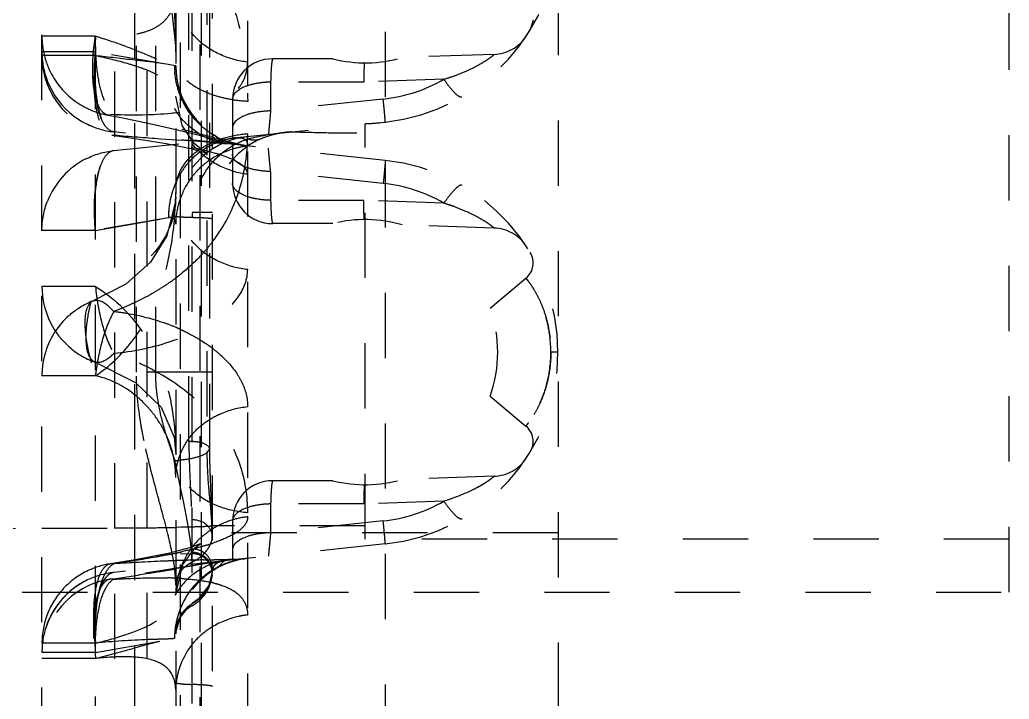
# Model space of a CAD drawing. Header units: millimetres. Extents: x 309 to 11345, y -1340 to 1318.
# Drawn here: x 1460.11 to 1484.87, y -493.3 to -476.29 of the extents above; entities that cross this region are included whole.
import ezdxf

# ---------------------------------------------------------------- set-up
doc = ezdxf.new("R2010")
doc.units = ezdxf.units.MM
doc.header["$LTSCALE"] = 16.335
doc.linetypes.add('HIDDEN', pattern=[0.2, 0.1, -0.1])
doc.layers.add('DEFAULT_2', color=8, linetype='HIDDEN')

msp = doc.modelspace()

# ---------------------------------------------------------------- linework, layer by layer
at = {"layer": 'DEFAULT_2', "color": 8, "linetype": 'HIDDEN'}
for p, q in [((1462.493, -600.102), (1462.493, -312.814)), ((1464.934, -597.141), (1464.934, -315.775)), ((1464.424, -594.681), (1464.424, -318.235)), ((1464.015, -318.935), (1464.015, -593.981)), ((1462.006, -586.34), (1462.006, -324.903)), ((1464.654, -325.271), (1464.654, -587.645)), ((1460.667, -586.117), (1460.667, -326.799)), ((1464.134, -586.306), (1464.134, -326.634)), ((1464.617, -326.634), (1464.617, -586.282)), ((1484.873, -490.618), (1484.873, -422.298)), ((1464.796, -425.781), (1464.796, -487.135)), ((1464.345, -486.847), (1464.345, -426.069)), ((1464.865, -487.038), (1464.865, -425.878)), ((1463.03, -485.115), (1463.03, -427.801)), ((1463.515, -485.115), (1463.515, -427.801)), ((1473.582, -459.212), (1473.582, -540.92)), ((1469.26, -460.258), (1469.26, -545.72)), ((1465.816, -500.822), (1465.816, -467.087)), ((1462.993, -581.794), (1462.993, -471.038)), ((1463.29, -471.038), (1463.29, -581.794)), ((1472.959, -476.304), (1472.887, -476.549)), ((1462.006, -476.703), (1460.667, -476.703)), ((1462.006, -477.098), (1460.667, -477.098)), ((1464.015, -477.45), (1462.006, -477.098)), ((1462.006, -477.187), (1460.667, -477.187)), ((1467.945, -477.272), (1466.443, -477.272)), ((1471.982, -477.159), (1469.685, -477.239)), ((1466.39, -477.853), (1466.39, -478.575)), ((1468.72, -477.853), (1466.39, -477.853)), ((1470.726, -477.783), (1468.72, -477.853)), ((1465.437, -478.277), (1465.437, -479.29)), ((1469.207, -478.279), (1466.39, -478.575)), ((1462.327, -478.683), (1462.326, -478.683)), ((1462.326, -478.683), (1462.689, -478.75)), ((1462.468, -478.664), (1462.327, -478.683)), ((1462.689, -478.75), (1463.433, -478.904)), ((1462.468, -479.568), (1469.26, -478.854)), ((1463.433, -478.904), (1464.058, -479.05)), ((1464.058, -479.05), (1464.567, -479.177)), ((1468.755, -489.29), (1468.755, -478.907)), ((1462.418, -479.181), (1462.468, -479.182)), ((1462.418, -479.181), (1462.418, -479.181)), ((1469.26, -479.812), (1462.468, -479.098)), ((1463.643, -479.27), (1464.039, -479.298)), ((1464.039, -479.298), (1464.16, -479.306)), ((1464.567, -479.177), (1464.968, -479.279)), ((1465.661, -479.233), (1465.725, -479.228)), ((1465.179, -479.376), (1465.18, -479.376)), ((1465.179, -479.376), (1465.192, -479.384)), ((1465.179, -479.376), (1465.179, -479.376)), ((1465.437, -479.41), (1465.437, -480.389)), ((1465.571, -479.417), (1465.76, -479.444)), ((1465.765, -479.445), (1465.759, -479.444)), ((1466.39, -480.092), (1466.39, -480.813)), ((1469.207, -480.388), (1466.39, -480.092)), ((1464.015, -480.523), (1463.998, -480.871)), ((1468.72, -480.813), (1466.39, -480.813)), ((1470.726, -480.883), (1468.72, -480.813)), ((1462.006, -481.568), (1464.015, -481.216)), ((1463.833, -481.248), (1462.006, -481.568)), ((1462.006, -481.568), (1460.667, -481.568)), ((1467.945, -481.394), (1466.443, -481.394)), ((1471.982, -481.507), (1469.685, -481.427)), ((1463.385, -482.358), (1462.763, -482.907)), ((1471.886, -483.512), (1472.78, -482.762)), ((1462.006, -482.971), (1460.667, -482.971)), ((1462.763, -482.907), (1461.946, -483.331)), ((1461.946, -483.331), (1461.946, -483.331)), ((1473.582, -484.612), (1473.402, -484.612)), ((1461.998, -484.864), (1463.008, -485.372)), ((1461.999, -484.864), (1461.998, -484.864)), ((1462.006, -485.204), (1460.667, -485.204)), ((1464.934, -485.115), (1463.03, -485.115)), ((1471.886, -485.712), (1472.78, -486.462)), ((1463.973, -486.738), (1464.015, -487.171)), ((1464.796, -487.135), (1464.865, -487.039)), ((1464.865, -487.039), (1464.865, -487.038)), ((1471.982, -487.717), (1469.685, -487.797)), ((1467.945, -487.83), (1466.443, -487.83)), ((1466.39, -488.411), (1466.39, -489.132)), ((1468.72, -488.411), (1466.39, -488.411)), ((1470.726, -488.341), (1468.72, -488.411)), ((1464.15, -488.996), (1464.041, -488.998)), ((1464.244, -488.994), (1464.15, -488.996)), ((1468.755, -488.958), (1464.934, -488.958)), ((1465.437, -488.835), (1465.437, -489.814)), ((1469.207, -488.836), (1466.39, -489.132)), ((1445.302, -489.071), (1460.667, -489.019)), ((1460.667, -489.019), (1462.493, -489.013)), ((1473.582, -489.137), (1464.015, -489.137)), ((1464.923, -489.28), (1464.929, -489.22)), ((1469.26, -489.412), (1462.468, -490.126)), ((1464.631, -489.409), (1464.392, -489.501)), ((1464.617, -489.418), (1464.631, -489.409)), ((1484.873, -489.29), (1468.755, -489.29)), ((1464.392, -489.501), (1463.827, -489.651)), ((1464.408, -489.658), (1464.134, -489.667)), ((1464.874, -489.883), (1462.38, -490.291)), ((1462.395, -489.907), (1462.394, -489.907)), ((1462.468, -489.911), (1462.395, -489.907)), ((1464.291, -489.984), (1464.165, -490.007)), ((1464.707, -489.812), (1464.768, -489.81)), ((1464.768, -489.81), (1464.966, -489.806)), ((1465.251, -489.834), (1464.874, -489.883)), ((1465.192, -489.84), (1465.184, -489.846)), ((1465.297, -489.828), (1465.249, -489.834)), ((1464.165, -490.007), (1464.044, -490.028)), ((1464.929, -490.13), (1464.928, -490.134)), ((1464.931, -490.109), (1464.934, -490.031)), ((1462.388, -490.289), (1462.388, -490.29)), ((1462.468, -490.294), (1462.388, -490.289)), ((1437.303, -490.618), (1484.873, -490.618)), ((1464.424, -490.901), (1464.151, -491.154)), ((1464.579, -490.793), (1464.424, -490.901)), ((1464.424, -490.901), (1464.424, -490.915)), ((1464.151, -491.154), (1464.015, -491.601)), ((1462.006, -491.898), (1460.667, -491.898)), ((1462.006, -492.126), (1464.015, -491.774)), ((1462.006, -492.126), (1460.667, -492.126)), ((1462.006, -492.279), (1460.667, -492.279))]:
    msp.add_line(p, q, dxfattribs=at)
for points in [[(1463.883, -475.788), (1464.01, -476.936), (1464.015, -477.269)], [(1464.78, -479.63), (1464.743, -479.609), (1464.479, -479.394), (1464.174, -478.938), (1464.015, -478.203)], [(1462.417, -479.181), (1462.942, -479.253), (1463.78, -479.387)], [(1464.968, -479.279), (1465.291, -479.359), (1465.571, -479.417)], [(1463.78, -479.387), (1464.396, -479.515), (1464.736, -479.613), (1464.78, -479.63)], [(1465.245, -479.39), (1465.191, -479.38), (1465.179, -479.376)], [(1463.998, -480.871), (1463.792, -481.701), (1463.385, -482.358)], [(1463.008, -485.372), (1463.652, -485.992), (1463.973, -486.738)], [(1464.929, -489.215), (1464.911, -488.455), (1464.868, -487.308), (1464.865, -487.038)], [(1464.015, -490.67), (1464.189, -489.927), (1464.502, -489.508), (1464.617, -489.418)], [(1463.827, -489.651), (1463, -489.812), (1462.387, -489.908)], [(1465.179, -489.848), (1465.19, -489.844), (1465.245, -489.834)], [(1465.184, -489.846), (1465.179, -489.848), (1465.192, -489.844)], [(1464.931, -490.111), (1464.841, -490.449), (1464.579, -490.793)], [(1464.928, -490.134), (1464.928, -490.141), (1464.934, -490.027)]]:
    msp.add_lwpolyline(points, dxfattribs=at)
for centre, radius, start, end in [((1468.755, -474.054), 4.826, 276, 84), ((1462.659, -476.701), 1.992, 180.044, 188.955), ((1471.947, -476.154), 1.006, 272, 326.6595), ((1462.678, -477.187), 2.011, 180, 262.5514), ((1466.443, -478.277), 1.006, 90, 180), ((1468.755, -474.054), 3.318, 255.8589, 286.279), ((1465.836, -477.447), 1.851, 179.9262, 185.2443), ((1466.026, -477.45), 2.011, 180, 264), ((1462.678, -477.098), 2.011, 201.0864, 263.9803), ((1468.808, -474.478), 3.821, 276.0018, 300.1382), ((1469.157, -472.653), 5.365, 287.0101, 290.0599), ((1470.113, -385.444), 94.049, 265.33708, 266.05478), ((1466.026, -481.216), 2.011, 96, 180), ((1454.499, -619.815), 140.841, 85.8872, 86.0667), ((1461.605, -520.748), 41.519, 85.3562, 85.8623), ((1465.877, -481.496), 2.329, 108.7273, 114.2897), ((1465.969, -477.491), 1.964, 237.7854, 263.9513), ((1466.945, -481.12), 2.011, 96, 179.976), ((1464.436, -480.02), 1.001, 39.2314, 58.083), ((1465.747, -481.102), 1.871, 107.7716, 110.8634), ((1465.931, -481.653), 2.496, 106.623, 108.7415), ((1465.72, -481.015), 1.78, 103.0012, 107.79), ((1460.769, -479.154), 5.047, 356.6966, 0.0138), ((1467.412, -485.626), 6.541, 95.944, 104.0755), ((1467.02, -481.402), 2.303, 102.1632, 104.8416), ((1467.027, -481.434), 2.336, 97.8769, 102.1599), ((1467.03, -481.461), 2.363, 92.831, 97.8768), ((1465.769, -481.158), 1.931, 110.868, 124.8064), ((1466.074, -481.596), 2.159, 107.5452, 122.2911), ((1465.314, -478.725), 0.669, 260.4432, 264.0521), ((1461.076, -479.175), 4.739, 349.8953, 356.7255), ((1462.678, -481.568), 2.011, 117.0156, 158.5154), ((1468.755, -484.612), 4.826, 276, 84), ((1465.171, -480.596), 1.169, 150.1482, 154.1129), ((1461.437, -479.24), 4.372, 339.2324, 349.904), ((1465.943, -481.213), 2.103, 150.75, 157.2824), ((1466.071, -481.265), 2.241, 160.2696, 165.6598), ((1466.035, -481.252), 2.202, 157.2488, 160.27), ((1466.443, -480.389), 1.006, 180, 270), ((1468.808, -484.188), 3.821, 59.8618, 83.9982), ((1461.589, -479.291), 4.212, 322.8763, 339.1529), ((1469.157, -486.014), 5.365, 69.9401, 72.9899), ((1468.259, -481.245), 3.835, 178.1558, 180.0093), ((1468.755, -484.612), 3.318, 73.721, 104.1411), ((1471.947, -482.512), 1.006, 33.3405, 88), ((1461.434, -479.181), 4.402, 319.5685, 322.9481), ((1472.457, -482.377), 0.503, 310, 31.1211), ((1460.743, -478.418), 5.434, 303.1824, 307.1679), ((1460.883, -478.606), 5.2, 307.1856, 308.8164), ((1462.678, -482.971), 2.011, 180.0003, 226.8615), ((1468.755, -484.612), 3.318, 340.6476, 19.3524), ((1462.671, -485.201), 2.004, 131.2786, 162.41), ((1470.288, -484.6), 3.113, 10.2941, 15.9996), ((1462.036, -488.685), 5.094, 67.0073, 70.5666), ((1462.133, -488.452), 4.841, 65.4712, 66.991), ((1470.21, -484.612), 3.192, 0.0021, 10.2638), ((1462.78, -487.329), 3.543, 52.3391, 54.9778), ((1462.707, -485.21), 2.04, 162.4056, 171.8882), ((1467.799, -485.86), 5.829, 167.3444, 170.2273), ((1470.252, -484.616), 3.15, 344.7911, 0.0688), ((1462.665, -485.205), 1.998, 171.8754, 179.9692), ((1467.978, -485.894), 6.011, 170.1914, 173.4046), ((1470.435, -484.668), 2.96, 335.7963, 344.8331), ((1461.252, -487.853), 2.781, 25.3027, 36.4501), ((1472.457, -486.847), 0.503, 328.88, 50), ((1476.409, -487.033), 11.613, 180.5056, 184.6183), ((1471.947, -486.712), 1.006, 272, 326.6595), ((1463.938, -485.095), 2.23, 271.5619, 275.1126), ((1381.843, -505.417), 84.115, 11.7428, 11.95277), ((1466.443, -488.835), 1.006, 90, 180), ((1468.755, -484.612), 3.318, 255.8589, 286.279), ((1468.808, -485.036), 3.821, 276, 300.1399), ((1462.654, -407.908), 81.102, 270.56576, 270.9804), ((1466.077, -490.888), 2.173, 107.5423, 122.1289), ((1462.073, -353.252), 135.762, 270.17754, 270.58318), ((1464.764, -487.956), 1.399, 301.6147, 303.2746), ((1464.877, -488.127), 1.194, 303.2418, 306.2434), ((1465.889, -490.629), 1.854, 140.9566, 147.8607), ((1465.822, -490.576), 1.769, 137.9629, 140.9231), ((1463.188, -484.251), 5.434, 287.2746, 288.8086), ((1460.947, -475.451), 14.519, 281.5304, 282.2766), ((1461.319, -477.163), 12.767, 282.2802, 282.876), ((1466.019, -490.707), 2.005, 150.5647, 158.4998), ((1465.956, -490.672), 1.933, 147.8322, 150.5368), ((1464.426, -490.16), 0.503, 351.3925, 92), ((1464.029, -489.012), 0.944, 294.7153, 311.6417), ((1464.435, -490.048), 0.506, 50.6685, 61.7734), ((1462.684, -491.918), 2.031, 98.3811, 115.1448), ((1465.631, -536.72), 46.916, 92.3441, 93.8656), ((1465.83, -541.246), 51.446, 91.9952, 92.3602), ((1466.026, -491.774), 2.011, 96, 180), ((1465.977, -545.391), 55.594, 91.8702, 91.9978), ((1466.052, -490.72), 2.041, 158.4773, 161.6818), ((1466.268, -554.514), 64.721, 91.38177, 91.86366), ((1464.75, -490.558), 0.762, 125.0634, 135.0344), ((1475.281, -552.29), 63.267, 99.83506, 100.00357), ((1471.189, -528.709), 39.334, 99.6795, 99.8293), ((1468.25, -511.343), 21.721, 98.9715, 99.7393), ((1467.085, -503.986), 14.272, 98.546, 98.9567), ((1464.432, -489.213), 1.006, 301.917, 321.7117), ((1464.794, -466.663), 23.141, 271.5076, 271.6631), ((1426.417, -278.414), 214.934, 279.9638, 280.08255), ((1463.929, -490.085), 1.006, 299.4904, 351.3925), ((1466.038, -491.877), 2.119, 117.1314, 121.7127), ((1462.678, -492.28), 2.011, 98.5661, 179.9949), ((1462.669, -492.122), 2.001, 116.8163, 179.9804), ((1463.607, -499.341), 9.081, 87.1504, 88.7153), ((1463.671, -498.002), 7.741, 86.2943, 87.1298), ((1464.24, -493.319), 3.019, 76.3527, 78.0702), ((1464.82, -491.661), 0.804, 119.4904, 180), ((1467.701, -491.572), 5.704, 176.0659, 183.2745), ((1465.805, -491.777), 1.82, 174.6683, 180.0692), ((1465.787, -493.007), 1.739, 136.1944, 139.9878), ((1465.613, -493.068), 1.598, 173.5685, 179.931)]:
    msp.add_arc(centre, radius, start, end, dxfattribs=at)
msp.add_ellipse((1468.592, -473.869), major_axis=(5.007, 0.526), ratio=0.998614, start_param=-1.643046, end_param=-1.570796, dxfattribs=at)
for points, knots in [([(1462.468, -473.026), (1463.034, -473.244), (1464.067, -473.814), (1465.184, -475.133), (1465.733, -476.699), (1465.816, -477.788), (1465.816, -478.338)], [0, 0, 0, 0, 0.270963, 0.516183, 0.753979, 1, 1, 1, 1]), ([(1464.015, -475.535), (1464.015, -475.728), (1463.964, -476.023), (1463.738, -476.335), (1463.501, -476.51), (1463.199, -476.626), (1462.696, -476.722), (1462.289, -476.72), (1462.006, -476.703)], [0, 0, 0, 0, 0.217957, 0.31972, 0.426299, 0.545554, 0.681174, 1, 1, 1, 1]), ([(1465.816, -477.352), (1465.582, -477.33), (1465.112, -477.197), (1464.328, -476.689), (1464.015, -475.977), (1464.015, -475.535)], [0, 0, 0, 0, 0.255952, 0.519471, 1, 1, 1, 1]), ([(1463.98, -476.114), (1463.986, -476.209), (1464.008, -476.594), (1464.015, -476.979), (1464.015, -477.269)], [0, 0, 0, 0, 0.247198, 1, 1, 1, 1]), ([(1461.94, -477.371), (1461.946, -477.202), (1461.966, -476.978), (1461.998, -476.757), (1462.006, -476.703)], [0, 0, 0, 0, 0.755918, 1, 1, 1, 1]), ([(1462.006, -476.703), (1461.999, -476.916), (1462.01, -477.334), (1462.085, -477.912), (1462.229, -478.362), (1462.379, -478.603), (1462.468, -478.664)], [0, 0, 0, 0, 0.310477, 0.607211, 0.84304, 1, 1, 1, 1]), ([(1462.006, -476.703), (1462.253, -476.775), (1462.7, -476.927), (1463.28, -477.159), (1463.664, -477.325), (1463.88, -477.412), (1463.955, -477.44), (1463.985, -477.445)], [0, 0, 0, 0, 0.364791, 0.668856, 0.886897, 0.957584, 1, 1, 1, 1]), ([(1462.006, -477.098), (1461.984, -477.338), (1461.969, -477.804), (1462.022, -478.36), (1462.132, -478.733), (1462.237, -478.96), (1462.376, -479.089), (1462.468, -479.098)], [0, 0, 0, 0, 0.334957, 0.64676, 0.772362, 0.871718, 1, 1, 1, 1]), ([(1462.006, -477.098), (1461.984, -477.338), (1461.969, -477.804), (1462.022, -478.36), (1462.132, -478.733), (1462.237, -478.96), (1462.376, -479.089), (1462.468, -479.098)], [0, 0, 0, 0, 0.334969, 0.646777, 0.772377, 0.871728, 1, 1, 1, 1]), ([(1461.985, -477.848), (1461.977, -477.659), (1461.981, -477.409), (1462.001, -477.159), (1462.006, -477.098)], [0, 0, 0, 0, 0.75472, 1, 1, 1, 1]), ([(1461.985, -477.848), (1461.977, -477.659), (1461.981, -477.409), (1462.001, -477.159), (1462.006, -477.098)], [0, 0, 0, 0, 0.754721, 1, 1, 1, 1]), ([(1462.006, -477.187), (1461.979, -477.422), (1461.953, -477.881), (1461.992, -478.431), (1462.092, -478.805), (1462.19, -479.035), (1462.326, -479.169), (1462.418, -479.181)], [0, 0, 0, 0, 0.331883, 0.643106, 0.769425, 0.869848, 1, 1, 1, 1]), ([(1462.006, -477.187), (1461.99, -477.419), (1461.986, -477.869), (1462.054, -478.481), (1462.196, -478.929), (1462.374, -479.153), (1462.468, -479.182)], [0, 0, 0, 0, 0.329007, 0.635102, 0.861338, 1, 1, 1, 1]), ([(1463.704, -477.396), (1463.47, -477.355), (1462.902, -477.296), (1462.336, -477.231), (1462.006, -477.187)], [0, 0, 0, 0, 0.416652, 1, 1, 1, 1]), ([(1462.006, -477.187), (1462.279, -477.246), (1462.667, -477.337), (1463.155, -477.493), (1463.599, -477.666), (1464.015, -477.935), (1464.015, -478.203)], [0, 0, 0, 0, 0.359686, 0.516606, 0.654293, 1, 1, 1, 1]), ([(1462.468, -478.664), (1462.947, -478.678), (1463.626, -478.676), (1464.466, -478.56), (1465.064, -478.4), (1465.559, -478.12), (1465.78, -477.685), (1465.812, -477.464), (1465.816, -477.352)], [0, 0, 0, 0, 0.362595, 0.512462, 0.63943, 0.833093, 0.915332, 1, 1, 1, 1]), ([(1465.816, -478.338), (1465.688, -478.331), (1465.436, -478.304), (1465.022, -478.213), (1464.614, -478.054), (1464.202, -477.779), (1464.015, -477.461), (1464.015, -477.272)], [0, 0, 0, 0, 0.170841, 0.337734, 0.564686, 0.748135, 1, 1, 1, 1]), ([(1466.443, -477.272), (1466.438, -477.272), (1466.431, -477.29), (1466.425, -477.317), (1466.417, -477.368), (1466.407, -477.468), (1466.397, -477.633), (1466.392, -477.774), (1466.39, -477.853)], [0, 0, 0, 0, 0.022246, 0.075362, 0.160673, 0.277055, 0.593915, 1, 1, 1, 1]), ([(1470.726, -477.783), (1471.008, -477.697), (1471.346, -477.567), (1471.715, -477.355), (1471.844, -477.273), (1471.943, -477.196), (1471.967, -477.176), (1471.985, -477.159), (1471.982, -477.159)], [0, 0, 0, 0, 0.62745, 0.769398, 0.890651, 0.973509, 0.994456, 1, 1, 1, 1]), ([(1462.065, -478.404), (1462.006, -478.261), (1461.941, -477.914), (1461.933, -477.565), (1461.94, -477.371)], [0, 0, 0, 0, 0.442459, 1, 1, 1, 1]), ([(1465.297, -479.396), (1464.859, -479.35), (1464.187, -478.956), (1463.777, -478.117), (1463.699, -477.633), (1463.704, -477.396)], [0, 0, 0, 0, 0.478018, 0.742457, 1, 1, 1, 1]), ([(1468.735, -477.372), (1468.733, -477.402), (1468.723, -477.562), (1468.721, -477.722), (1468.72, -477.853)], [0, 0, 0, 0, 0.182674, 1, 1, 1, 1]), ([(1462.065, -478.488), (1462.054, -478.44), (1462.012, -478.229), (1461.992, -478.013), (1461.985, -477.848)], [0, 0, 0, 0, 0.230665, 1, 1, 1, 1]), ([(1462.065, -478.488), (1462.054, -478.44), (1462.012, -478.229), (1461.992, -478.013), (1461.985, -477.848)], [0, 0, 0, 0, 0.230665, 1, 1, 1, 1]), ([(1464.132, -478.198), (1464.113, -478.151), (1464.046, -477.962), (1464.006, -477.764), (1463.992, -477.616)], [0, 0, 0, 0, 0.257943, 1, 1, 1, 1]), ([(1466.39, -477.853), (1466.267, -477.856), (1466.032, -477.882), (1465.696, -477.967), (1465.437, -478.143), (1465.437, -478.277)], [0, 0, 0, 0, 0.337798, 0.632546, 1, 1, 1, 1]), ([(1466.39, -477.853), (1466.348, -477.854), (1466.189, -477.862), (1466.029, -477.886), (1465.914, -477.916)], [0, 0, 0, 0, 0.258796, 1, 1, 1, 1]), ([(1471.179, -478.228), (1471.159, -478.239), (1471.084, -478.209), (1470.993, -478.122), (1470.861, -477.973), (1470.774, -477.852), (1470.726, -477.783)], [0, 0, 0, 0, 0.103756, 0.308107, 0.614402, 1, 1, 1, 1]), ([(1465.816, -480.16), (1465.576, -480.136), (1465.095, -479.985), (1464.304, -479.417), (1464.015, -478.668), (1464.015, -478.203)], [0, 0, 0, 0, 0.252262, 0.51398, 1, 1, 1, 1]), ([(1464.494, -478.791), (1464.455, -478.747), (1464.309, -478.566), (1464.196, -478.359), (1464.132, -478.198)], [0, 0, 0, 0, 0.254457, 1, 1, 1, 1]), ([(1469.26, -478.854), (1469.263, -478.854), (1469.256, -478.833), (1469.26, -478.81), (1469.252, -478.758), (1469.248, -478.693), (1469.24, -478.609), (1469.226, -478.469), (1469.215, -478.357), (1469.207, -478.279)], [0, 0, 0, 0, 0.017604, 0.0694, 0.154447, 0.271213, 0.417335, 0.590263, 1, 1, 1, 1]), ([(1462.241, -478.648), (1462.223, -478.637), (1462.145, -478.572), (1462.095, -478.478), (1462.065, -478.404)], [0, 0, 0, 0, 0.205117, 1, 1, 1, 1]), ([(1462.468, -479.098), (1462.376, -479.089), (1462.237, -478.96), (1462.132, -478.733), (1462.085, -478.576), (1462.065, -478.488)], [0, 0, 0, 0, 0.363165, 0.644433, 1, 1, 1, 1]), ([(1462.468, -479.098), (1462.376, -479.089), (1462.237, -478.96), (1462.132, -478.733), (1462.085, -478.576), (1462.065, -478.488)], [0, 0, 0, 0, 0.363166, 0.644434, 1, 1, 1, 1]), ([(1466.39, -478.575), (1466.267, -478.577), (1466.032, -478.603), (1465.696, -478.689), (1465.437, -478.865), (1465.437, -478.999)], [0, 0, 0, 0, 0.337848, 0.632617, 1, 1, 1, 1]), ([(1466.39, -478.575), (1466.382, -478.654), (1466.371, -478.768), (1466.358, -478.91), (1466.349, -478.996), (1466.345, -479.062), (1466.337, -479.117), (1466.342, -479.139), (1466.334, -479.162), (1466.337, -479.161)], [0, 0, 0, 0, 0.408063, 0.580641, 0.727297, 0.844817, 0.930591, 0.982688, 1, 1, 1, 1]), ([(1465.759, -479.444), (1465.711, -479.438), (1465.587, -479.411), (1465.232, -479.321), (1464.596, -479.145), (1463.626, -478.899), (1462.881, -478.74), (1462.468, -478.664)], [0, 0, 0, 0, 0.043018, 0.112005, 0.325411, 0.627487, 1, 1, 1, 1]), ([(1465.816, -480.16), (1465.816, -480.032), (1465.586, -479.849), (1465.253, -479.712), (1464.846, -479.587), (1464.354, -479.476), (1463.552, -479.328), (1462.913, -479.239), (1462.468, -479.182)], [0, 0, 0, 0, 0.107412, 0.198723, 0.316617, 0.459117, 0.623164, 1, 1, 1, 1]), ([(1465.822, -479.281), (1465.652, -479.336), (1465.307, -479.507), (1464.688, -480.042), (1464.44, -480.691), (1464.426, -481.121)], [0, 0, 0, 0, 0.219655, 0.468367, 1, 1, 1, 1]), ([(1465.245, -479.39), (1465.181, -479.383), (1465.095, -479.365), (1465.007, -479.301), (1464.963, -479.259), (1464.922, -479.16), (1464.954, -479.163)], [0, 0, 0, 0, 0.470493, 0.632183, 0.76051, 1, 1, 1, 1]), ([(1464.954, -479.228), (1464.951, -479.221), (1464.945, -479.201), (1464.942, -479.171), (1464.954, -479.163)], [0, 0, 0, 0, 0.357805, 1, 1, 1, 1]), ([(1465.437, -479.29), (1465.437, -479.284), (1465.469, -479.28), (1465.505, -479.261), (1465.579, -479.245), (1465.63, -479.236), (1465.658, -479.233)], [0, 0, 0, 0, 0.077512, 0.30092, 0.628682, 1, 1, 1, 1]), ([(1465.512, -479.248), (1465.528, -479.246), (1465.585, -479.242), (1465.643, -479.245), (1465.682, -479.256)], [0, 0, 0, 0, 0.287007, 1, 1, 1, 1]), ([(1465.682, -479.256), (1465.692, -479.259), (1465.731, -479.272), (1465.766, -479.299), (1465.783, -479.324)], [0, 0, 0, 0, 0.273285, 1, 1, 1, 1]), ([(1465.783, -479.324), (1465.788, -479.332), (1465.81, -479.372), (1465.816, -479.419), (1465.816, -479.454)], [0, 0, 0, 0, 0.225355, 1, 1, 1, 1]), ([(1465.822, -479.281), (1465.821, -479.271), (1465.82, -479.256), (1465.816, -479.234), (1465.818, -479.225), (1465.815, -479.216), (1465.816, -479.216)], [0, 0, 0, 0, 0.433956, 0.747242, 0.936492, 1, 1, 1, 1]), ([(1466.131, -479.281), (1466.108, -479.291), (1466.008, -479.322), (1465.897, -479.308), (1465.822, -479.281)], [0, 0, 0, 0, 0.234946, 1, 1, 1, 1]), ([(1466.914, -479.101), (1467.221, -479.101), (1467.834, -479.13), (1468.448, -479.12), (1468.755, -479.12)], [0, 0, 0, 0, 0.5, 1, 1, 1, 1]), ([(1462.468, -479.568), (1462.372, -479.578), (1462.232, -479.714), (1462.129, -479.941), (1462.024, -480.302), (1461.969, -480.853), (1461.983, -481.319), (1462.006, -481.568)], [0, 0, 0, 0, 0.134494, 0.232485, 0.353002, 0.652271, 1, 1, 1, 1]), ([(1462.006, -481.568), (1461.984, -481.328), (1461.969, -480.862), (1462.022, -480.307), (1462.132, -479.933), (1462.237, -479.706), (1462.376, -479.578), (1462.468, -479.568)], [0, 0, 0, 0, 0.334971, 0.646781, 0.772381, 0.87173, 1, 1, 1, 1]), ([(1464.55, -479.586), (1464.507, -479.617), (1464.356, -479.739), (1464.228, -479.892), (1464.157, -480.014)], [0, 0, 0, 0, 0.274086, 1, 1, 1, 1]), ([(1464.918, -479.373), (1464.885, -479.388), (1464.757, -479.449), (1464.635, -479.523), (1464.55, -479.586)], [0, 0, 0, 0, 0.259822, 1, 1, 1, 1]), ([(1464.966, -479.365), (1464.996, -479.368), (1465.106, -479.377), (1465.217, -479.387), (1465.297, -479.396)], [0, 0, 0, 0, 0.270711, 1, 1, 1, 1]), ([(1465.816, -479.454), (1465.784, -479.457), (1465.653, -479.474), (1465.523, -479.505), (1465.428, -479.536)], [0, 0, 0, 0, 0.243264, 1, 1, 1, 1]), ([(1466.39, -480.092), (1466.382, -480.012), (1466.371, -479.898), (1466.358, -479.756), (1466.349, -479.67), (1466.345, -479.604), (1466.337, -479.549), (1466.342, -479.527), (1466.334, -479.505), (1466.337, -479.505)], [0, 0, 0, 0, 0.407929, 0.580511, 0.727184, 0.844746, 0.930559, 0.982681, 1, 1, 1, 1]), ([(1466.39, -480.092), (1466.267, -480.089), (1466.032, -480.063), (1465.696, -479.977), (1465.437, -479.801), (1465.437, -479.667)], [0, 0, 0, 0, 0.337848, 0.632617, 1, 1, 1, 1]), ([(1469.26, -479.812), (1469.263, -479.812), (1469.256, -479.833), (1469.26, -479.856), (1469.252, -479.908), (1469.248, -479.974), (1469.24, -480.058), (1469.226, -480.197), (1469.215, -480.309), (1469.207, -480.388)], [0, 0, 0, 0, 0.017604, 0.0694, 0.154447, 0.271213, 0.417335, 0.590263, 1, 1, 1, 1]), ([(1464.12, -480.086), (1464.102, -480.122), (1464.044, -480.258), (1464.015, -480.408), (1464.015, -480.516)], [0, 0, 0, 0, 0.270648, 1, 1, 1, 1]), ([(1464.532, -480.092), (1464.486, -480.142), (1464.317, -480.348), (1464.192, -480.589), (1464.127, -480.777)], [0, 0, 0, 0, 0.252734, 1, 1, 1, 1]), ([(1462.006, -485.204), (1462.36, -484.974), (1462.988, -484.362), (1463.613, -483.203), (1463.953, -481.895), (1464.015, -480.984), (1464.015, -480.523)], [0, 0, 0, 0, 0.239053, 0.485283, 0.738315, 1, 1, 1, 1]), ([(1466.39, -480.813), (1466.267, -480.811), (1466.032, -480.785), (1465.696, -480.699), (1465.437, -480.523), (1465.437, -480.389)], [0, 0, 0, 0, 0.337799, 0.632548, 1, 1, 1, 1]), ([(1471.179, -480.438), (1471.159, -480.427), (1471.084, -480.457), (1470.993, -480.545), (1470.861, -480.693), (1470.774, -480.814), (1470.726, -480.883)], [0, 0, 0, 0, 0.103756, 0.308106, 0.614402, 1, 1, 1, 1]), ([(1471.179, -480.438), (1471.167, -480.431), (1471.145, -480.434), (1471.127, -480.441), (1471.121, -480.444)], [0, 0, 0, 0, 0.681849, 1, 1, 1, 1]), ([(1464.015, -480.733), (1464.015, -481.221), (1463.575, -482.289), (1462.571, -482.87), (1462.006, -482.971)], [0, 0, 0, 0, 0.459447, 1, 1, 1, 1]), ([(1463.9, -480.71), (1463.888, -480.755), (1463.849, -480.932), (1463.831, -481.114), (1463.833, -481.248)], [0, 0, 0, 0, 0.257521, 1, 1, 1, 1]), ([(1465.816, -482.547), (1465.582, -482.524), (1465.112, -482.392), (1464.328, -481.886), (1464.015, -481.174), (1464.015, -480.733)], [0, 0, 0, 0, 0.256164, 0.519777, 1, 1, 1, 1]), ([(1464.127, -480.777), (1464.108, -480.829), (1464.046, -481.033), (1464.015, -481.248), (1464.015, -481.406)], [0, 0, 0, 0, 0.259452, 1, 1, 1, 1]), ([(1466.39, -480.813), (1466.348, -480.812), (1466.189, -480.804), (1466.029, -480.78), (1465.914, -480.75)], [0, 0, 0, 0, 0.258794, 1, 1, 1, 1]), ([(1466.39, -480.813), (1466.392, -480.893), (1466.397, -481.034), (1466.407, -481.198), (1466.417, -481.298), (1466.425, -481.349), (1466.431, -481.376), (1466.438, -481.394), (1466.443, -481.394)], [0, 0, 0, 0, 0.406085, 0.722945, 0.839327, 0.924638, 0.977754, 1, 1, 1, 1]), ([(1468.735, -481.294), (1468.733, -481.265), (1468.723, -481.105), (1468.721, -480.944), (1468.72, -480.813)], [0, 0, 0, 0, 0.182674, 1, 1, 1, 1]), ([(1470.726, -480.883), (1471.008, -480.97), (1471.346, -481.1), (1471.715, -481.311), (1471.844, -481.393), (1471.943, -481.471), (1471.967, -481.49), (1471.985, -481.507), (1471.982, -481.507)], [0, 0, 0, 0, 0.627451, 0.769399, 0.890651, 0.973509, 0.994456, 1, 1, 1, 1]), ([(1464.015, -481.406), (1464.015, -481.371), (1464.01, -481.306), (1463.959, -481.26), (1463.934, -481.251)], [0, 0, 0, 0, 0.565003, 1, 1, 1, 1]), ([(1464.423, -481.246), (1464.368, -481.244), (1464.269, -481.241), (1464.153, -481.236), (1464.084, -481.23), (1464.048, -481.226), (1464.029, -481.222), (1464.016, -481.219), (1464.015, -481.216)], [0, 0, 0, 0, 0.408656, 0.724232, 0.839983, 0.925238, 0.978585, 1, 1, 1, 1]), ([(1464.934, -481.282), (1464.934, -481.279), (1464.918, -481.275), (1464.896, -481.27), (1464.851, -481.265), (1464.763, -481.258), (1464.617, -481.251), (1464.493, -481.247), (1464.424, -481.246)], [0, 0, 0, 0, 0.019804, 0.071115, 0.155147, 0.271901, 0.595107, 1, 1, 1, 1]), ([(1464.934, -481.12), (1464.934, -481.122), (1464.916, -481.116), (1464.897, -481.123), (1464.851, -481.119), (1464.793, -481.121), (1464.717, -481.121), (1464.594, -481.121), (1464.495, -481.121), (1464.426, -481.121)], [0, 0, 0, 0, 0.016876, 0.067349, 0.151191, 0.268174, 0.417083, 0.592775, 1, 1, 1, 1]), ([(1464.785, -482.036), (1464.738, -482.091), (1464.539, -482.313), (1464.319, -482.516), (1464.143, -482.657)], [0, 0, 0, 0, 0.243861, 1, 1, 1, 1]), ([(1462.468, -484.642), (1462.937, -484.596), (1463.792, -484.428), (1464.742, -484), (1465.299, -483.568), (1465.663, -483.163), (1465.816, -482.784), (1465.816, -482.547)], [0, 0, 0, 0, 0.334497, 0.613471, 0.730076, 0.831926, 1, 1, 1, 1]), ([(1472.83, -482.827), (1472.823, -482.817), (1472.812, -482.802), (1472.793, -482.781), (1472.789, -482.77), (1472.778, -482.763), (1472.78, -482.762)], [0, 0, 0, 0, 0.433539, 0.746993, 0.936705, 1, 1, 1, 1]), ([(1472.78, -482.762), (1472.783, -482.763), (1472.788, -482.777), (1472.808, -482.794), (1472.834, -482.833), (1472.872, -482.882), (1472.917, -482.947), (1472.99, -483.061), (1473.09, -483.24), (1473.207, -483.503), (1473.353, -483.958), (1473.402, -484.343), (1473.402, -484.612)], [0, 0, 0, 0, 0.0047, 0.018719, 0.041749, 0.073387, 0.113181, 0.160715, 0.277678, 0.42253, 0.594156, 1, 1, 1, 1]), ([(1461.999, -484.862), (1461.912, -484.829), (1461.813, -484.665), (1461.776, -484.42), (1461.768, -484.058), (1461.838, -483.565), (1461.943, -483.168), (1462.006, -482.971)], [0, 0, 0, 0, 0.141463, 0.248812, 0.380527, 0.686539, 1, 1, 1, 1]), ([(1462.006, -482.971), (1462.036, -483.282), (1462.135, -483.854), (1462.329, -484.412), (1462.468, -484.642)], [0, 0, 0, 0, 0.537365, 1, 1, 1, 1]), ([(1462.006, -482.971), (1462.503, -483.268), (1463.357, -484.142), (1463.771, -485.267), (1463.889, -485.847)], [0, 0, 0, 0, 0.494528, 1, 1, 1, 1]), ([(1463.717, -482.966), (1463.623, -483.028), (1463.225, -483.271), (1462.799, -483.468), (1462.468, -483.592)], [0, 0, 0, 0, 0.241358, 1, 1, 1, 1]), ([(1462.468, -483.592), (1462.425, -483.546), (1462.292, -483.413), (1462.073, -483.282), (1461.947, -483.333)], [0, 0, 0, 0, 0.314719, 1, 1, 1, 1]), ([(1461.947, -483.333), (1461.861, -483.368), (1461.767, -483.535), (1461.74, -483.779), (1461.741, -484.035), (1461.774, -484.32), (1461.852, -484.716), (1461.939, -485.011), (1462.006, -485.204)], [0, 0, 0, 0, 0.141959, 0.250118, 0.382205, 0.530819, 0.687928, 1, 1, 1, 1]), ([(1462.468, -483.592), (1462.45, -483.624), (1462.374, -483.765), (1462.313, -483.913), (1462.271, -484.029)], [0, 0, 0, 0, 0.226886, 1, 1, 1, 1]), ([(1462.468, -483.592), (1462.58, -483.605), (1463.008, -483.667), (1463.429, -483.775), (1463.731, -483.881)], [0, 0, 0, 0, 0.261071, 1, 1, 1, 1]), ([(1462.271, -484.029), (1462.255, -484.073), (1462.193, -484.254), (1462.143, -484.44), (1462.111, -484.583)], [0, 0, 0, 0, 0.241239, 1, 1, 1, 1]), ([(1464.143, -484.047), (1464.204, -484.075), (1464.436, -484.187), (1464.658, -484.319), (1464.814, -484.428)], [0, 0, 0, 0, 0.262354, 1, 1, 1, 1]), ([(1464.945, -484.524), (1465.009, -484.573), (1465.236, -484.762), (1465.438, -484.986), (1465.555, -485.167)], [0, 0, 0, 0, 0.27039, 1, 1, 1, 1]), ([(1462.468, -484.642), (1462.43, -484.681), (1462.308, -484.798), (1462.113, -484.905), (1461.999, -484.862)], [0, 0, 0, 0, 0.310371, 1, 1, 1, 1]), ([(1465.816, -488.632), (1465.822, -488.222), (1465.683, -487.376), (1465.027, -486.21), (1463.913, -485.256), (1462.984, -484.81), (1462.468, -484.642)], [0, 0, 0, 0, 0.221331, 0.451107, 0.707238, 1, 1, 1, 1]), ([(1473.402, -484.612), (1473.402, -484.752), (1473.384, -485.021), (1473.311, -485.398), (1473.207, -485.721), (1473.09, -485.984), (1472.99, -486.163), (1472.917, -486.277), (1472.871, -486.342), (1472.837, -486.392), (1472.803, -486.429), (1472.796, -486.448), (1472.777, -486.46), (1472.78, -486.462)], [0, 0, 0, 0, 0.210795, 0.406229, 0.577748, 0.7225, 0.839383, 0.886888, 0.926662, 0.958279, 0.981302, 0.995315, 1, 1, 1, 1]), ([(1462.783, -485.531), (1462.725, -485.493), (1462.483, -485.349), (1462.214, -485.249), (1462.006, -485.204)], [0, 0, 0, 0, 0.246342, 1, 1, 1, 1]), ([(1463.223, -486.833), (1463.194, -486.694), (1463.087, -486.128), (1463.03, -485.55), (1463.03, -485.115)], [0, 0, 0, 0, 0.245536, 1, 1, 1, 1]), ([(1463.749, -486.586), (1463.714, -486.468), (1463.584, -485.988), (1463.515, -485.49), (1463.515, -485.115)], [0, 0, 0, 0, 0.246449, 1, 1, 1, 1]), ([(1465.555, -485.167), (1465.597, -485.231), (1465.739, -485.478), (1465.816, -485.767), (1465.816, -485.975)], [0, 0, 0, 0, 0.269276, 1, 1, 1, 1]), ([(1463.49, -486.2), (1463.442, -486.136), (1463.238, -485.883), (1462.989, -485.664), (1462.783, -485.531)], [0, 0, 0, 0, 0.245507, 1, 1, 1, 1]), ([(1463.889, -485.847), (1463.91, -485.955), (1463.986, -486.392), (1464.015, -486.837), (1464.015, -487.171)], [0, 0, 0, 0, 0.246976, 1, 1, 1, 1]), ([(1464.922, -486.263), (1464.992, -486.223), (1465.273, -486.082), (1465.583, -485.997), (1465.816, -485.975)], [0, 0, 0, 0, 0.256727, 1, 1, 1, 1]), ([(1472.78, -486.462), (1472.782, -486.461), (1472.786, -486.451), (1472.8, -486.438), (1472.82, -486.41), (1472.836, -486.39), (1472.845, -486.377)], [0, 0, 0, 0, 0.063443, 0.25355, 0.567351, 1, 1, 1, 1]), ([(1463.999, -487.324), (1463.977, -487.264), (1463.887, -487.02), (1463.804, -486.774), (1463.749, -486.586)], [0, 0, 0, 0, 0.245764, 1, 1, 1, 1]), ([(1464.015, -487.747), (1464.015, -487.656), (1463.994, -487.284), (1463.887, -486.918), (1463.767, -486.664)], [0, 0, 0, 0, 0.243939, 1, 1, 1, 1]), ([(1464.129, -487.171), (1464.15, -487.116), (1464.248, -486.898), (1464.389, -486.7), (1464.515, -486.571)], [0, 0, 0, 0, 0.244744, 1, 1, 1, 1]), ([(1463.675, -488.609), (1463.637, -488.468), (1463.476, -487.879), (1463.317, -487.289), (1463.223, -486.833)], [0, 0, 0, 0, 0.238692, 1, 1, 1, 1]), ([(1464.865, -487.038), (1464.865, -486.979), (1464.733, -486.897), (1464.556, -486.857), (1464.418, -486.846), (1464.345, -486.847)], [0, 0, 0, 0, 0.30755, 0.621667, 1, 1, 1, 1]), ([(1464.345, -486.847), (1464.345, -487.036), (1464.36, -487.691), (1464.408, -488.345), (1464.408, -488.81)], [0, 0, 0, 0, 0.290021, 1, 1, 1, 1]), ([(1464.015, -487.747), (1464.015, -487.7), (1464.026, -487.504), (1464.075, -487.31), (1464.129, -487.171)], [0, 0, 0, 0, 0.239256, 1, 1, 1, 1]), ([(1465.816, -488.632), (1465.564, -488.613), (1465.081, -488.509), (1464.477, -488.168), (1464.104, -487.696), (1464.015, -487.342), (1464.015, -487.183)], [0, 0, 0, 0, 0.301419, 0.580465, 0.810595, 1, 1, 1, 1]), ([(1464.796, -487.135), (1464.71, -487.191), (1464.489, -487.266), (1464.263, -487.305), (1464.137, -487.316)], [0, 0, 0, 0, 0.448506, 1, 1, 1, 1]), ([(1464.134, -487.997), (1464.123, -487.942), (1464.076, -487.718), (1464.03, -487.494), (1463.999, -487.324)], [0, 0, 0, 0, 0.245264, 1, 1, 1, 1]), ([(1471.982, -487.717), (1471.985, -487.717), (1471.967, -487.734), (1471.943, -487.753), (1471.843, -487.831), (1471.715, -487.913), (1471.346, -488.124), (1471.008, -488.254), (1470.726, -488.341)], [0, 0, 0, 0, 0.005533, 0.026467, 0.109374, 0.230715, 0.37271, 1, 1, 1, 1]), ([(1471.497, -488.033), (1471.604, -487.978), (1471.767, -487.881), (1471.926, -487.774), (1471.976, -487.725)], [0, 0, 0, 0, 0.632964, 1, 1, 1, 1]), ([(1464.834, -487.968), (1464.839, -488.028), (1464.858, -488.252), (1464.882, -488.476), (1464.895, -488.641)], [0, 0, 0, 0, 0.266691, 1, 1, 1, 1]), ([(1466.443, -487.83), (1466.438, -487.83), (1466.431, -487.848), (1466.425, -487.875), (1466.417, -487.926), (1466.407, -488.026), (1466.397, -488.19), (1466.392, -488.331), (1466.39, -488.411)], [0, 0, 0, 0, 0.022246, 0.075362, 0.160673, 0.277055, 0.593915, 1, 1, 1, 1]), ([(1468.735, -487.93), (1468.733, -487.959), (1468.723, -488.119), (1468.721, -488.28), (1468.72, -488.411)], [0, 0, 0, 0, 0.182674, 1, 1, 1, 1]), ([(1464.366, -489.218), (1464.355, -489.145), (1464.306, -488.837), (1464.246, -488.531), (1464.198, -488.298)], [0, 0, 0, 0, 0.235538, 1, 1, 1, 1]), ([(1466.39, -488.411), (1466.267, -488.413), (1466.032, -488.439), (1465.696, -488.525), (1465.437, -488.701), (1465.437, -488.835)], [0, 0, 0, 0, 0.337798, 0.632546, 1, 1, 1, 1]), ([(1466.39, -488.411), (1466.348, -488.412), (1466.189, -488.42), (1466.029, -488.444), (1465.914, -488.474)], [0, 0, 0, 0, 0.258796, 1, 1, 1, 1]), ([(1471.179, -488.786), (1471.159, -488.797), (1471.084, -488.767), (1470.993, -488.679), (1470.861, -488.531), (1470.774, -488.41), (1470.726, -488.341)], [0, 0, 0, 0, 0.10376, 0.308111, 0.614404, 1, 1, 1, 1]), ([(1463.862, -489.346), (1463.848, -489.286), (1463.79, -489.04), (1463.725, -488.794), (1463.675, -488.609)], [0, 0, 0, 0, 0.241568, 1, 1, 1, 1]), ([(1464.895, -488.641), (1464.9, -488.698), (1464.914, -488.911), (1464.921, -489.124), (1464.923, -489.28)], [0, 0, 0, 0, 0.269748, 1, 1, 1, 1]), ([(1465.816, -488.733), (1465.816, -488.764), (1465.791, -488.91), (1465.676, -489.022), (1465.583, -489.09)], [0, 0, 0, 0, 0.213021, 1, 1, 1, 1]), ([(1464.757, -488.979), (1464.724, -488.98), (1464.553, -488.987), (1464.382, -488.992), (1464.244, -488.994)], [0, 0, 0, 0, 0.192195, 1, 1, 1, 1]), ([(1464.929, -489.22), (1464.929, -489.121), (1464.807, -488.879), (1464.548, -488.806), (1464.408, -488.81)], [0, 0, 0, 0, 0.416109, 1, 1, 1, 1]), ([(1464.934, -488.961), (1464.934, -488.965), (1464.912, -488.966), (1464.885, -488.972), (1464.826, -488.975), (1464.783, -488.977), (1464.757, -488.979)], [0, 0, 0, 0, 0.067774, 0.256904, 0.568117, 1, 1, 1, 1]), ([(1469.26, -489.412), (1469.263, -489.412), (1469.256, -489.391), (1469.26, -489.368), (1469.252, -489.316), (1469.248, -489.251), (1469.24, -489.166), (1469.226, -489.027), (1469.215, -488.915), (1469.207, -488.836)], [0, 0, 0, 0, 0.017605, 0.069401, 0.154448, 0.271214, 0.417337, 0.590264, 1, 1, 1, 1]), ([(1464.416, -489.674), (1464.414, -489.638), (1464.402, -489.485), (1464.383, -489.333), (1464.366, -489.218)], [0, 0, 0, 0, 0.236348, 1, 1, 1, 1]), ([(1465.498, -489.147), (1465.46, -489.17), (1465.282, -489.269), (1465.091, -489.343), (1464.94, -489.395)], [0, 0, 0, 0, 0.216345, 1, 1, 1, 1]), ([(1466.39, -489.132), (1466.267, -489.135), (1466.032, -489.161), (1465.696, -489.247), (1465.437, -489.423), (1465.437, -489.557)], [0, 0, 0, 0, 0.337848, 0.632617, 1, 1, 1, 1]), ([(1466.39, -489.132), (1466.382, -489.212), (1466.371, -489.326), (1466.358, -489.468), (1466.349, -489.554), (1466.345, -489.62), (1466.337, -489.675), (1466.342, -489.697), (1466.334, -489.719), (1466.337, -489.719)], [0, 0, 0, 0, 0.408064, 0.580642, 0.727298, 0.844817, 0.930591, 0.982688, 1, 1, 1, 1]), ([(1464.015, -490.439), (1464.015, -490.355), (1463.997, -489.987), (1463.925, -489.624), (1463.862, -489.346)], [0, 0, 0, 0, 0.226593, 1, 1, 1, 1]), ([(1464.802, -489.44), (1464.753, -489.455), (1464.542, -489.518), (1464.329, -489.571), (1464.164, -489.609)], [0, 0, 0, 0, 0.233007, 1, 1, 1, 1]), ([(1464.923, -489.28), (1464.916, -489.319), (1464.866, -489.484), (1464.757, -489.628), (1464.659, -489.715)], [0, 0, 0, 0, 0.230982, 1, 1, 1, 1]), ([(1463.85, -489.677), (1463.742, -489.699), (1463.283, -489.787), (1462.821, -489.86), (1462.468, -489.911)], [0, 0, 0, 0, 0.235505, 1, 1, 1, 1]), ([(1464.923, -490.196), (1464.937, -490.102), (1464.909, -489.901), (1464.774, -489.749), (1464.693, -489.699)], [0, 0, 0, 0, 0.499655, 1, 1, 1, 1]), ([(1464.934, -490.031), (1464.934, -489.929), (1464.884, -489.783), (1464.786, -489.681), (1464.755, -489.656)], [0, 0, 0, 0, 0.723457, 1, 1, 1, 1]), ([(1462.388, -489.909), (1462.295, -489.922), (1462.162, -490.059), (1462.067, -490.291), (1461.975, -490.665), (1461.944, -491.211), (1461.976, -491.666), (1462.006, -491.898)], [0, 0, 0, 0, 0.131246, 0.232223, 0.358996, 0.669871, 1, 1, 1, 1]), ([(1462.468, -489.911), (1462.446, -489.921), (1462.342, -489.988), (1462.275, -490.098), (1462.231, -490.186)], [0, 0, 0, 0, 0.196296, 1, 1, 1, 1]), ([(1465.297, -489.829), (1465.079, -489.852), (1464.63, -489.996), (1464.089, -490.47), (1463.77, -491.122), (1463.699, -491.598), (1463.704, -491.828)], [0, 0, 0, 0, 0.235721, 0.49165, 0.751885, 1, 1, 1, 1]), ([(1465.245, -489.834), (1465.164, -489.843), (1465.036, -489.876), (1464.955, -489.979), (1464.942, -490.019)], [0, 0, 0, 0, 0.658144, 1, 1, 1, 1]), ([(1465.245, -489.834), (1465.213, -489.837), (1465.154, -489.848), (1465.048, -489.885), (1464.967, -489.953), (1464.942, -490.026), (1464.947, -490.056), (1464.954, -490.061)], [0, 0, 0, 0, 0.236479, 0.429352, 0.817085, 0.934242, 1, 1, 1, 1]), ([(1465.249, -489.834), (1465.227, -489.836), (1465.132, -489.848), (1465.037, -489.861), (1464.964, -489.872)], [0, 0, 0, 0, 0.232059, 1, 1, 1, 1]), ([(1464.966, -489.806), (1465.007, -489.805), (1465.152, -489.801), (1465.298, -489.798), (1465.402, -489.796)], [0, 0, 0, 0, 0.27988, 1, 1, 1, 1]), ([(1465.765, -489.779), (1465.707, -489.785), (1465.467, -489.823), (1465.236, -489.907), (1465.072, -489.991)], [0, 0, 0, 0, 0.23968, 1, 1, 1, 1]), ([(1465.465, -489.794), (1465.498, -489.793), (1465.598, -489.789), (1465.698, -489.786), (1465.765, -489.779)], [0, 0, 0, 0, 0.330844, 1, 1, 1, 1]), ([(1462.468, -490.126), (1462.376, -490.135), (1462.237, -490.264), (1462.132, -490.491), (1462.022, -490.864), (1461.969, -491.42), (1461.984, -491.886), (1462.006, -492.126)], [0, 0, 0, 0, 0.128273, 0.227623, 0.353223, 0.665031, 1, 1, 1, 1]), ([(1462.468, -490.126), (1462.445, -490.128), (1462.337, -490.158), (1462.26, -490.252), (1462.215, -490.328)], [0, 0, 0, 0, 0.204182, 1, 1, 1, 1]), ([(1462.468, -490.126), (1462.445, -490.128), (1462.337, -490.158), (1462.26, -490.252), (1462.215, -490.328)], [0, 0, 0, 0, 0.204185, 1, 1, 1, 1]), ([(1463.606, -490.106), (1463.516, -490.121), (1463.137, -490.187), (1462.758, -490.25), (1462.468, -490.294)], [0, 0, 0, 0, 0.236368, 1, 1, 1, 1]), ([(1464.923, -490.196), (1464.923, -490.192), (1464.925, -490.162), (1464.929, -490.133), (1464.931, -490.109)], [0, 0, 0, 0, 0.155804, 1, 1, 1, 1]), ([(1464.942, -490.019), (1464.939, -490.029), (1464.929, -490.048), (1464.948, -490.062), (1464.954, -490.061)], [0, 0, 0, 0, 0.613443, 1, 1, 1, 1]), ([(1462.381, -490.291), (1462.289, -490.305), (1462.156, -490.442), (1462.062, -490.674), (1461.971, -491.049), (1461.942, -491.594), (1461.976, -492.048), (1462.006, -492.279)], [0, 0, 0, 0, 0.131517, 0.232627, 0.359509, 0.670285, 1, 1, 1, 1]), ([(1462.215, -490.328), (1462.2, -490.353), (1462.137, -490.476), (1462.095, -490.61), (1462.07, -490.715)], [0, 0, 0, 0, 0.214409, 1, 1, 1, 1]), ([(1462.215, -490.328), (1462.2, -490.353), (1462.137, -490.476), (1462.095, -490.61), (1462.07, -490.715)], [0, 0, 0, 0, 0.21441, 1, 1, 1, 1]), ([(1462.468, -490.294), (1462.376, -490.337), (1462.212, -490.568), (1462.133, -490.814), (1462.096, -490.97)], [0, 0, 0, 0, 0.387814, 1, 1, 1, 1]), ([(1462.169, -490.33), (1462.162, -490.349), (1462.135, -490.426), (1462.113, -490.505), (1462.098, -490.565)], [0, 0, 0, 0, 0.235385, 1, 1, 1, 1]), ([(1462.468, -490.294), (1462.587, -490.288), (1463.034, -490.265), (1463.482, -490.255), (1463.811, -490.262)], [0, 0, 0, 0, 0.265624, 1, 1, 1, 1]), ([(1464.171, -490.278), (1464.234, -490.282), (1464.467, -490.3), (1464.698, -490.331), (1464.864, -490.366)], [0, 0, 0, 0, 0.272209, 1, 1, 1, 1]), ([(1464.952, -490.386), (1465.016, -490.402), (1465.232, -490.462), (1465.444, -490.558), (1465.566, -490.661)], [0, 0, 0, 0, 0.29025, 1, 1, 1, 1]), ([(1462.07, -490.715), (1462.058, -490.763), (1462.015, -490.975), (1461.994, -491.19), (1461.986, -491.356)], [0, 0, 0, 0, 0.229695, 1, 1, 1, 1]), ([(1462.07, -490.715), (1462.058, -490.763), (1462.015, -490.975), (1461.994, -491.19), (1461.986, -491.356)], [0, 0, 0, 0, 0.229695, 1, 1, 1, 1]), ([(1462.006, -491.898), (1462.281, -491.831), (1462.779, -491.693), (1463.351, -491.464), (1463.695, -491.235), (1463.92, -491.02), (1464.015, -490.804), (1464.015, -490.67)], [0, 0, 0, 0, 0.34124, 0.624129, 0.739306, 0.837857, 1, 1, 1, 1]), ([(1462.098, -490.565), (1462.087, -490.612), (1462.045, -490.815), (1462.022, -491.022), (1462.011, -491.181)], [0, 0, 0, 0, 0.231758, 1, 1, 1, 1]), ([(1465.566, -490.661), (1465.643, -490.726), (1465.772, -490.889), (1465.812, -491.091), (1465.816, -491.19)], [0, 0, 0, 0, 0.504632, 1, 1, 1, 1]), ([(1462.096, -490.97), (1462.048, -491.177), (1461.997, -491.615), (1461.994, -492.054), (1462.006, -492.279)], [0, 0, 0, 0, 0.484404, 1, 1, 1, 1]), ([(1464.121, -491.058), (1464.104, -491.104), (1464.043, -491.282), (1464.005, -491.468), (1463.992, -491.608)], [0, 0, 0, 0, 0.256071, 1, 1, 1, 1]), ([(1465.816, -491.19), (1465.74, -491.197), (1465.428, -491.248), (1465.127, -491.37), (1464.921, -491.495)], [0, 0, 0, 0, 0.240081, 1, 1, 1, 1]), ([(1461.986, -491.356), (1461.977, -491.549), (1461.981, -491.807), (1462.001, -492.063), (1462.006, -492.126)], [0, 0, 0, 0, 0.754612, 1, 1, 1, 1]), ([(1461.986, -491.356), (1461.977, -491.549), (1461.981, -491.807), (1462.001, -492.063), (1462.006, -492.126)], [0, 0, 0, 0, 0.754612, 1, 1, 1, 1]), ([(1463.632, -491.798), (1463.53, -491.801), (1462.987, -491.817), (1462.444, -491.851), (1462.006, -491.898)], [0, 0, 0, 0, 0.189105, 1, 1, 1, 1]), ([(1462.006, -492.279), (1462.341, -492.196), (1462.804, -492.064), (1463.367, -491.905), (1463.601, -491.847), (1463.704, -491.829)], [0, 0, 0, 0, 0.588851, 0.821718, 1, 1, 1, 1]), ([(1463.985, -491.779), (1463.942, -491.787), (1463.824, -491.791), (1463.707, -491.796), (1463.632, -491.798)], [0, 0, 0, 0, 0.366777, 1, 1, 1, 1]), ([(1463.463, -492.329), (1463.258, -492.262), (1462.764, -492.218), (1462.278, -492.251), (1462.006, -492.279)], [0, 0, 0, 0, 0.440601, 1, 1, 1, 1]), ([(1464.015, -493.067), (1464.015, -492.907), (1463.93, -492.56), (1463.621, -492.381), (1463.463, -492.329)], [0, 0, 0, 0, 0.489768, 1, 1, 1, 1]), ([(1464.154, -492.392), (1464.137, -492.433), (1464.078, -492.594), (1464.04, -492.763), (1464.025, -492.889)], [0, 0, 0, 0, 0.256775, 1, 1, 1, 1]), ([(1464.015, -492.885), (1464.015, -492.888), (1464.029, -492.894), (1464.064, -492.902), (1464.147, -492.912), (1464.271, -492.922), (1464.369, -492.926), (1464.424, -492.928)], [0, 0, 0, 0, 0.024489, 0.081875, 0.290439, 0.604744, 1, 1, 1, 1]), ([(1464.934, -492.982), (1464.934, -492.978), (1464.92, -492.971), (1464.878, -492.96), (1464.775, -492.947), (1464.618, -492.936), (1464.493, -492.931), (1464.424, -492.928)], [0, 0, 0, 0, 0.022654, 0.074891, 0.275583, 0.597342, 1, 1, 1, 1])]:
    msp.add_open_spline(points, degree=3, knots=knots, dxfattribs=at)
for points in [[(1460.667, -477.098), (1460.667, -477.344), (1460.714, -477.593), (1460.802, -477.822)], [(1460.691, -477.011), (1460.724, -477.217), (1460.788, -477.421), (1460.882, -477.607)], [(1460.882, -477.607), (1461.02, -477.882), (1461.229, -478.131), (1461.476, -478.315)], [(1461.476, -478.315), (1461.724, -478.499), (1462.022, -478.629), (1462.326, -478.683)], [(1471.179, -478.228), (1471.167, -478.235), (1471.152, -478.233), (1471.139, -478.23)], [(1462.326, -478.683), (1462.296, -478.677), (1462.267, -478.665), (1462.241, -478.648)], [(1464.922, -479.153), (1464.764, -479.053), (1464.618, -478.931), (1464.494, -478.791)], [(1461.765, -478.89), (1461.982, -479.001), (1462.224, -479.073), (1462.467, -479.098)], [(1465.816, -479.153), (1465.614, -479.168), (1465.411, -479.204), (1465.217, -479.262)], [(1465.512, -479.248), (1465.447, -479.255), (1465.383, -479.266), (1465.319, -479.281)], [(1461.765, -479.777), (1461.982, -479.666), (1462.225, -479.594), (1462.468, -479.568)], [(1464.663, -479.574), (1464.537, -479.662), (1464.421, -479.765), (1464.321, -479.88)], [(1464.921, -479.771), (1464.779, -479.861), (1464.646, -479.969), (1464.532, -480.092)], [(1464.321, -479.88), (1464.24, -479.974), (1464.169, -480.077), (1464.109, -480.185)], [(1460.667, -481.568), (1460.667, -481.318), (1460.715, -481.064), (1460.807, -480.832)], [(1463.908, -481.245), (1463.883, -481.242), (1463.857, -481.244), (1463.833, -481.248)], [(1463.934, -481.251), (1463.926, -481.248), (1463.917, -481.246), (1463.908, -481.245)], [(1461.946, -483.331), (1461.73, -483.415), (1461.527, -483.539), (1461.353, -483.692)], [(1461.303, -484.438), (1461.501, -484.624), (1461.742, -484.772), (1461.998, -484.864)], [(1464.515, -486.571), (1464.635, -486.451), (1464.774, -486.347), (1464.922, -486.263)], [(1465.816, -488.733), (1465.685, -488.746), (1465.554, -488.774), (1465.428, -488.814)], [(1471.179, -488.786), (1471.167, -488.792), (1471.152, -488.791), (1471.139, -488.787)], [(1464.922, -489.048), (1464.77, -489.143), (1464.629, -489.259), (1464.509, -489.392)], [(1464.408, -489.623), (1464.408, -489.607), (1464.411, -489.59), (1464.412, -489.574)], [(1464.693, -489.699), (1464.609, -489.647), (1464.506, -489.62), (1464.408, -489.623)], [(1464.412, -489.574), (1464.413, -489.563), (1464.414, -489.552), (1464.414, -489.541)], [(1464.674, -489.602), (1464.596, -489.56), (1464.503, -489.538), (1464.414, -489.541)], [(1464.424, -489.869), (1464.423, -489.804), (1464.421, -489.739), (1464.416, -489.674)], [(1464.312, -489.934), (1464.347, -489.909), (1464.385, -489.887), (1464.424, -489.869)], [(1461.821, -490.079), (1461.593, -490.186), (1461.383, -490.34), (1461.211, -490.523)], [(1462.467, -490.126), (1462.225, -490.151), (1461.984, -490.223), (1461.767, -490.333)], [(1462.231, -490.186), (1462.207, -490.233), (1462.187, -490.281), (1462.169, -490.33)], [(1464.015, -490.439), (1464.015, -490.361), (1464.037, -490.283), (1464.071, -490.213)], [(1464.114, -490.079), (1464.075, -490.197), (1464.047, -490.32), (1464.03, -490.444)], [(1464.071, -490.213), (1464.106, -490.141), (1464.154, -490.075), (1464.211, -490.019)], [(1464.923, -490.196), (1464.879, -490.485), (1464.678, -490.773), (1464.424, -490.915)], [(1464.924, -490.075), (1464.765, -490.173), (1464.618, -490.294), (1464.494, -490.433)], [(1461.767, -490.333), (1461.549, -490.444), (1461.348, -490.598), (1461.184, -490.78)], [(1464.03, -490.444), (1464.021, -490.519), (1464.015, -490.594), (1464.015, -490.67)], [(1464.494, -490.433), (1464.332, -490.614), (1464.207, -490.831), (1464.121, -491.058)], [(1461.211, -490.523), (1461.039, -490.707), (1460.899, -490.927), (1460.807, -491.161)], [(1461.184, -490.78), (1461.02, -490.962), (1460.887, -491.178), (1460.8, -491.407)], [(1464.424, -490.915), (1464.19, -491.047), (1464.015, -491.342), (1464.015, -491.61)], [(1460.807, -491.161), (1460.715, -491.394), (1460.667, -491.648), (1460.667, -491.898)], [(1460.8, -491.407), (1460.713, -491.634), (1460.667, -491.882), (1460.667, -492.126)], [(1464.921, -491.495), (1464.779, -491.581), (1464.647, -491.684), (1464.532, -491.804)], [(1464.455, -491.889), (1464.329, -492.039), (1464.227, -492.211), (1464.154, -492.392)]]:
    msp.add_open_spline(points, degree=3, dxfattribs=at)

doc.saveas('drawing.dxf')
